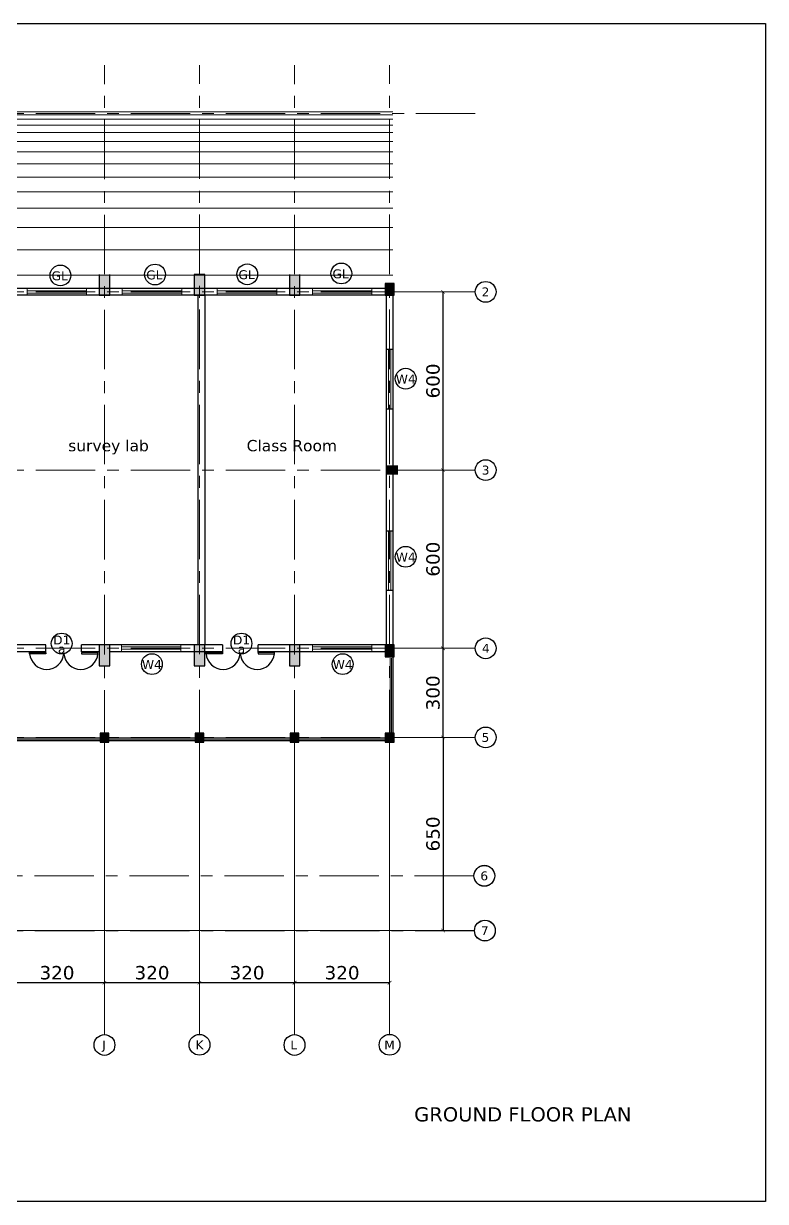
# Model space of a CAD drawing. Header units: millimetres. Extents: x 360755 to 379544, y -205643 to -201628.
# Drawn here: x 377046 to 379544, y -205594 to -201628 of the extents above; entities that cross this region are included whole.
import ezdxf
from ezdxf.enums import TextEntityAlignment as Align

# ---------------------------------------------------------------- set-up
doc = ezdxf.new("R2010")
doc.units = ezdxf.units.MM
doc.header["$LTSCALE"] = 2
doc.header["$MEASUREMENT"] = 0
doc.header["$PDMODE"] = 34
doc.linetypes.add('CENTER', pattern=[2, 1.25, -0.25, 0.25, -0.25])
for name, color, linetype in [('COLS', 2, 'Continuous'), ('DOOR N WINDOWS', 15, 'Continuous'), ('p col', 103, 'Continuous'), ('p door', 23, 'Continuous'), ('p wall', 43, 'Continuous'), ('TEXT', 7, 'Continuous'), ('trees', 3, 'Continuous'), ('Wall', 43, 'Continuous')]:
    doc.layers.add(name, color=color, linetype=linetype)
for name, color, linetype, lineweight in [('h ra', 223, 'Continuous', 9), ('hatch', 253, 'Continuous', 9), ('thin', 155, 'Continuous', 9)]:
    doc.layers.add(name, color=color, linetype=linetype, lineweight=lineweight)
doc.styles.add('ERNATFORDIM', font='verdana.ttf')
doc.styles.add('p1', font='verdana.ttf', dxfattribs={"height": 30})
doc.styles.add('S 40', font='verdana.ttf', dxfattribs={"height": 40})
doc.styles.add('S 45', font='verdana.ttf', dxfattribs={"height": 45})
doc.styles.add('ver25', font='verdana.ttf', dxfattribs={"height": 25})
doc.dimstyles.new('S 40', dxfattribs={"dimtxt": 35, "dimasz": 12, "dimexe": 1.25, "dimexo": 0.625, "dimgap": 10, "dimtad": 1, "dimdec": 0, "dimtxsty": 'S 40', "dimblk": 'ARCHTICK', "dimcen": 2.5, "dimclrd": 96, "dimclre": 128, "dimclrt": 96, "dimadec": 0, "dimazin": 0, "dimtfac": 1, "dimtdec": 0, "dimtmove": 1, "dimatfit": 3, "dimldrblk": 'OPEN30', "dimfxl": 1, "dimlwe": 5, "dimarcsym": 0})

# ---------------------------------------------------------------- blocks, each defined once
blk = doc.blocks.new('_ArchTick')
at = {"layer": 'p col', "color": 0, "const_width": 0.15}
blk.add_lwpolyline([(-0.5, -0.5), (0.5, 0.5)], dxfattribs=at)
blk = doc.blocks.new('*D793')
at = {"layer": 'Defpoints', "color": 0}
for p in [(378246.8, -203731.4), (378458.3, -203731.4), (378262.6, -204031.4)]:
    blk.add_point(p, dxfattribs=at)
at = {"layer": 'Wall', "color": 128, "lineweight": 5}
for p, q in [((378247.4, -203731.4), (378459.5, -203731.4)), ((378263.3, -204031.4), (378459.5, -204031.4))]:
    blk.add_line(p, q, dxfattribs=at)
at = {"layer": 'Wall', "color": 96, "lineweight": -2}
blk.add_line((378458.3, -204031.4), (378458.3, -203731.4), dxfattribs=at)
at = {"layer": 'Wall', "color": 96, "lineweight": -2, "xscale": 12, "yscale": 12, "zscale": 12}
for p, rotation in [((378458.3, -203731.4), 90), ((378458.3, -204031.4), 270)]:
    blk.add_blockref('_ArchTick', p, dxfattribs=dict(at, rotation=rotation))
at = {"layer": 'Wall', "color": 96, "insert": (378424.8, -203881.4), "char_height": 45, "attachment_point": 5, "rotation": 90, "style": 'S 45'}
blk.add_mtext('300', dxfattribs=at)
blk = doc.blocks.new('_Open30')
at = {"color": 0, "linetype": 'ByBlock', "lineweight": -2}
for p, q in [((-1, 0.27), (0, 0)), ((0, 0), (-1, -0.27)), ((0, 0), (-1, 0))]:
    blk.add_line(p, q, dxfattribs=at)
blk = doc.blocks.new('*D794')
at = {"layer": 'Defpoints', "color": 0}
for p in [(378289.9, -203131.4), (378458.3, -203131.4), (378246.8, -203731.4)]:
    blk.add_point(p, dxfattribs=at)
at = {"layer": 'Wall', "color": 128, "lineweight": 5}
for p, q in [((378290.5, -203131.4), (378459.5, -203131.4)), ((378247.4, -203731.4), (378459.5, -203731.4))]:
    blk.add_line(p, q, dxfattribs=at)
at = {"layer": 'Wall', "color": 96, "lineweight": -2}
blk.add_line((378458.3, -203731.4), (378458.3, -203131.4), dxfattribs=at)
at = {"layer": 'Wall', "color": 96, "lineweight": -2, "xscale": 12, "yscale": 12, "zscale": 12}
for p, rotation in [((378458.3, -203131.4), 90), ((378458.3, -203731.4), 270)]:
    blk.add_blockref('_ArchTick', p, dxfattribs=dict(at, rotation=rotation))
at = {"layer": 'Wall', "color": 96, "insert": (378424.9, -203431.4), "char_height": 45, "attachment_point": 5, "rotation": 90, "style": 'S 45'}
blk.add_mtext('600', dxfattribs=at)
blk = doc.blocks.new('*D795')
at = {"layer": 'Defpoints', "color": 0}
for p in [(378218.4, -202531.4), (378458.3, -202531.4), (378289.9, -203131.4)]:
    blk.add_point(p, dxfattribs=at)
at = {"layer": 'Wall', "color": 128, "lineweight": 5}
for p, q in [((378219, -202531.4), (378459.5, -202531.4)), ((378290.5, -203131.4), (378459.5, -203131.4))]:
    blk.add_line(p, q, dxfattribs=at)
at = {"layer": 'Wall', "color": 96, "lineweight": -2}
blk.add_line((378458.3, -203131.4), (378458.3, -202531.4), dxfattribs=at)
at = {"layer": 'Wall', "color": 96, "lineweight": -2, "xscale": 12, "yscale": 12, "zscale": 12}
for p, rotation in [((378458.3, -202531.4), 90), ((378458.3, -203131.4), 270)]:
    blk.add_blockref('_ArchTick', p, dxfattribs=dict(at, rotation=rotation))
at = {"layer": 'Wall', "color": 96, "insert": (378424.9, -202831.4), "char_height": 45, "attachment_point": 5, "rotation": 90, "style": 'S 45'}
blk.add_mtext('600', dxfattribs=at)
blk = doc.blocks.new('*D809')
at = {"layer": 'Defpoints', "color": 0}
for p in [(377958.4, -204054.9), (378278.4, -204054.9), (377958.4, -204857.5)]:
    blk.add_point(p, dxfattribs=at)
at = {"layer": 'Wall', "color": 128, "lineweight": 5}
for p, q in [((377958.4, -204055.6), (377958.4, -204858.7)), ((378278.4, -204055.6), (378278.4, -204858.7))]:
    blk.add_line(p, q, dxfattribs=at)
at = {"layer": 'Wall', "color": 96, "lineweight": -2}
blk.add_line((378278.4, -204857.5), (377958.4, -204857.5), dxfattribs=at)
at = {"layer": 'Wall', "color": 96, "lineweight": -2, "xscale": 12, "yscale": 12, "zscale": 12, "rotation": 180}
blk.add_blockref('_ArchTick', (377958.4, -204857.5), dxfattribs=at)
at = {"layer": 'Wall', "color": 96, "lineweight": -2, "xscale": 12, "yscale": 12, "zscale": 12}
blk.add_blockref('_ArchTick', (378278.4, -204857.5), dxfattribs=at)
at = {"layer": 'Wall', "color": 96, "insert": (378118.4, -204824), "char_height": 45, "attachment_point": 5, "style": 'S 45'}
blk.add_mtext('320', dxfattribs=at)
blk = doc.blocks.new('*D810')
at = {"layer": 'Defpoints', "color": 0}
for p in [(377638.4, -204054.9), (377958.4, -204054.9), (377638.4, -204857.5)]:
    blk.add_point(p, dxfattribs=at)
at = {"layer": 'Wall', "color": 128, "lineweight": 5}
for p, q in [((377638.4, -204055.6), (377638.4, -204858.7)), ((377958.4, -204055.6), (377958.4, -204858.7))]:
    blk.add_line(p, q, dxfattribs=at)
at = {"layer": 'Wall', "color": 96, "lineweight": -2}
blk.add_line((377958.4, -204857.5), (377638.4, -204857.5), dxfattribs=at)
at = {"layer": 'Wall', "color": 96, "lineweight": -2, "xscale": 12, "yscale": 12, "zscale": 12, "rotation": 180}
blk.add_blockref('_ArchTick', (377638.4, -204857.5), dxfattribs=at)
at = {"layer": 'Wall', "color": 96, "lineweight": -2, "xscale": 12, "yscale": 12, "zscale": 12}
blk.add_blockref('_ArchTick', (377958.4, -204857.5), dxfattribs=at)
at = {"layer": 'Wall', "color": 96, "insert": (377798.4, -204824), "char_height": 45, "attachment_point": 5, "style": 'S 45'}
blk.add_mtext('320', dxfattribs=at)
blk = doc.blocks.new('*D811')
at = {"layer": 'Defpoints', "color": 0}
for p in [(377318.4, -204054.9), (377638.4, -204054.9), (377318.4, -204857.5)]:
    blk.add_point(p, dxfattribs=at)
at = {"layer": 'Wall', "color": 128, "lineweight": 5}
for p, q in [((377318.4, -204055.6), (377318.4, -204858.7)), ((377638.4, -204055.6), (377638.4, -204858.7))]:
    blk.add_line(p, q, dxfattribs=at)
at = {"layer": 'Wall', "color": 96, "lineweight": -2}
blk.add_line((377638.4, -204857.5), (377318.4, -204857.5), dxfattribs=at)
at = {"layer": 'Wall', "color": 96, "lineweight": -2, "xscale": 12, "yscale": 12, "zscale": 12, "rotation": 180}
blk.add_blockref('_ArchTick', (377318.4, -204857.5), dxfattribs=at)
at = {"layer": 'Wall', "color": 96, "lineweight": -2, "xscale": 12, "yscale": 12, "zscale": 12}
blk.add_blockref('_ArchTick', (377638.4, -204857.5), dxfattribs=at)
at = {"layer": 'Wall', "color": 96, "insert": (377478.4, -204824), "char_height": 45, "attachment_point": 5, "style": 'S 45'}
blk.add_mtext('320', dxfattribs=at)
blk = doc.blocks.new('*D812')
at = {"layer": 'Defpoints', "color": 0}
for p in [(376998.4, -204054.9), (377318.4, -204054.9), (376998.4, -204857.5)]:
    blk.add_point(p, dxfattribs=at)
at = {"layer": 'Wall', "color": 128, "lineweight": 5}
for p, q in [((376998.4, -204055.6), (376998.4, -204858.7)), ((377318.4, -204055.6), (377318.4, -204858.7))]:
    blk.add_line(p, q, dxfattribs=at)
at = {"layer": 'Wall', "color": 96, "lineweight": -2}
blk.add_line((377318.4, -204857.5), (376998.4, -204857.5), dxfattribs=at)
at = {"layer": 'Wall', "color": 96, "lineweight": -2, "xscale": 12, "yscale": 12, "zscale": 12, "rotation": 180}
blk.add_blockref('_ArchTick', (376998.4, -204857.5), dxfattribs=at)
at = {"layer": 'Wall', "color": 96, "lineweight": -2, "xscale": 12, "yscale": 12, "zscale": 12}
blk.add_blockref('_ArchTick', (377318.4, -204857.5), dxfattribs=at)
at = {"layer": 'Wall', "color": 96, "insert": (377158.4, -204824), "char_height": 45, "attachment_point": 5, "style": 'S 45'}
blk.add_mtext('320', dxfattribs=at)
blk = doc.blocks.new('*D821')
at = {"layer": 'Defpoints', "color": 0}
for p in [(378289.9, -204031.4), (377009.9, -204681.4), (378458.3, -204681.4)]:
    blk.add_point(p, dxfattribs=at)
at = {"layer": 'Wall', "color": 128, "lineweight": 5}
for p, q in [((378290.5, -204031.4), (378459.5, -204031.4)), ((377010.5, -204681.4), (378459.5, -204681.4))]:
    blk.add_line(p, q, dxfattribs=at)
at = {"layer": 'Wall', "color": 96, "lineweight": -2}
blk.add_line((378458.3, -204031.4), (378458.3, -204681.4), dxfattribs=at)
at = {"layer": 'Wall', "color": 96, "lineweight": -2, "xscale": 12, "yscale": 12, "zscale": 12}
for p, rotation in [((378458.3, -204031.4), 90), ((378458.3, -204681.4), 270)]:
    blk.add_blockref('_ArchTick', p, dxfattribs=dict(at, rotation=rotation))
at = {"layer": 'Wall', "color": 96, "insert": (378424.9, -204356.4), "char_height": 45, "attachment_point": 5, "rotation": 90, "style": 'S 45'}
blk.add_mtext('650', dxfattribs=at)

msp = doc.modelspace()

# ---------------------------------------------------------------- hatches: boundary and pattern name
at = {"layer": 'hatch', "linetype": 'Continuous'}
for points in [[(377335.9, -202542.9), (377300.9, -202542.9), (377300.9, -202472.9), (377335.9, -202472.9)], [(377655.9, -202542.9), (377620.9, -202542.9), (377620.9, -202472.9), (377655.9, -202472.9)], [(377975.9, -202542.9), (377940.9, -202542.9), (377940.9, -202472.9), (377975.9, -202472.9)], [(378293.4, -202542.9), (378263.4, -202542.9), (378263.4, -202502.9), (378293.4, -202502.9)], [(378265.9, -203146.4), (378265.9, -203116.4), (378305.9, -203116.4), (378305.9, -203146.4)], [(377335.9, -203789.9), (377300.9, -203789.9), (377300.9, -203719.9), (377335.9, -203719.9)], [(377655.9, -203789.9), (377620.9, -203789.9), (377620.9, -203719.9), (377655.9, -203719.9)], [(377975.9, -203789.9), (377940.9, -203789.9), (377940.9, -203719.9), (377975.9, -203719.9)], [(378293.4, -203759.9), (378263.4, -203759.9), (378263.4, -203719.9), (378293.4, -203719.9)], [(377333.4, -204047), (377303.4, -204047), (377303.4, -204017), (377333.4, -204017)], [(377653.4, -204046.9), (377623.4, -204046.9), (377623.4, -204016.9), (377653.4, -204016.9)], [(377973.4, -204046.9), (377943.4, -204046.9), (377943.4, -204016.9), (377973.4, -204016.9)], [(378293.4, -204046.9), (378263.4, -204046.9), (378263.4, -204016.9), (378293.4, -204016.9)]]:
    msp.add_hatch(color=7, dxfattribs=at).paths.add_polyline_path(points)

# ---------------------------------------------------------------- linework, layer by layer
at = {"color": 7}
msp.add_lwpolyline([(373935.5, -205593.7), (373935.5, -201628.1), (379544.1, -201628.1), (379544.1, -205593.7)], close=True, dxfattribs=at)
at = {"layer": 'COLS', "color": 7, "linetype": 'Continuous'}
for p, q in [((377300.9, -202472.9), (377300.9, -202542.9)), ((377335.9, -202542.9), (377335.9, -202472.9)), ((377655.9, -202472.9), (377620.9, -202472.9)), ((377620.9, -202472.9), (377620.9, -202542.9)), ((377655.9, -202542.9), (377655.9, -202472.9)), ((377940.9, -202472.9), (377940.9, -202542.9)), ((377975.9, -202542.9), (377975.9, -202472.9)), ((378293.4, -202502.9), (378263.4, -202502.9)), ((378263.4, -202502.9), (378263.4, -202542.9)), ((378293.4, -202542.9), (378293.4, -202502.9)), ((377300.9, -202542.9), (377335.9, -202542.9)), ((377620.9, -202542.9), (377655.9, -202542.9)), ((377940.9, -202542.9), (377975.9, -202542.9)), ((378263.4, -202542.9), (378293.4, -202542.9)), ((377335.9, -203719.9), (377300.9, -203719.9)), ((377300.9, -203719.9), (377300.9, -203789.9)), ((377335.9, -203789.9), (377335.9, -203719.9)), ((377655.9, -203719.9), (377620.9, -203719.9)), ((377620.9, -203719.9), (377620.9, -203789.9)), ((377655.9, -203789.9), (377655.9, -203719.9)), ((377975.9, -203719.9), (377940.9, -203719.9)), ((377940.9, -203719.9), (377940.9, -203789.9)), ((377975.9, -203789.9), (377975.9, -203719.9)), ((378293.4, -203719.9), (378263.4, -203719.9)), ((378263.4, -203719.9), (378263.4, -203759.9)), ((378293.4, -203759.9), (378293.4, -203719.9)), ((377300.9, -203789.9), (377335.9, -203789.9)), ((377620.9, -203789.9), (377655.9, -203789.9)), ((377940.9, -203789.9), (377975.9, -203789.9)), ((378263.4, -203759.9), (378293.4, -203759.9)), ((377333.4, -204017), (377303.4, -204017)), ((377303.4, -204017), (377303.4, -204047)), ((377333.4, -204047), (377333.4, -204017)), ((377653.4, -204016.9), (377623.4, -204016.9)), ((377623.4, -204016.9), (377623.4, -204046.9)), ((377653.4, -204046.9), (377653.4, -204016.9)), ((377973.4, -204016.9), (377943.4, -204016.9)), ((377943.4, -204016.9), (377943.4, -204046.9)), ((377973.4, -204046.9), (377973.4, -204016.9)), ((378293.4, -204016.9), (378263.4, -204016.9)), ((378263.4, -204016.9), (378263.4, -204046.9)), ((378293.4, -204046.9), (378293.4, -204016.9)), ((377303.4, -204047), (377333.4, -204047)), ((377623.4, -204046.9), (377653.4, -204046.9)), ((377943.4, -204046.9), (377973.4, -204046.9)), ((378263.4, -204046.9), (378293.4, -204046.9))]:
    msp.add_line(p, q, dxfattribs=at)
at = {"layer": 'COLS', "color": 7, "linetype": 'Continuous', "const_width": 2}
msp.add_lwpolyline([(378265.9, -203116.4), (378265.9, -203146.4), (378305.9, -203146.4), (378305.9, -203116.4)], close=True, dxfattribs=at)
at = {"layer": 'DOOR N WINDOWS', "color": 7, "ltscale": 8}
for points in [[(377066.4, -203745.6), (377121.4, -203745.6), (377121.4, -203749.6), (377066.4, -203749.6)], [(377296.4, -203745.6), (377241.4, -203745.6), (377241.4, -203749.6), (377296.4, -203749.6)], [(377660.4, -203745.6), (377715.4, -203745.6), (377715.4, -203749.6), (377660.4, -203749.6)], [(377890.4, -203745.6), (377835.4, -203745.6), (377835.4, -203749.6), (377890.4, -203749.6)]]:
    msp.add_lwpolyline(points, close=True, dxfattribs=at)
for centre in [(377123.9, -203744.7), (377238.9, -203744.7), (377717.9, -203744.7), (377832.9, -203744.7)]:
    msp.add_arc(centre, 57.7, 184.8418, 355.1582, dxfattribs=at)
at = {"layer": 'h ra', "color": 7, "linetype": 'Continuous'}
for p, q in [((378279.9, -203764.9), (378279.9, -204042.9)), ((378284.9, -203764.9), (378284.9, -204042.9)), ((378289.9, -204032.9), (376986.9, -204032.9)), ((378289.9, -204037.9), (376986.9, -204037.9))]:
    msp.add_line(p, q, dxfattribs=at)
at = {"layer": 'p door', "color": 7, "lineweight": 15}
for p, q in [((377058.4, -202519.9), (377058.4, -202542.9)), ((377258.4, -202519.9), (377258.4, -202542.9)), ((377378.4, -202519.9), (377378.4, -202542.9)), ((377578.4, -202519.9), (377578.4, -202542.9)), ((377698.4, -202519.9), (377698.4, -202542.9)), ((377898.4, -202519.9), (377898.4, -202542.9)), ((377898.4, -202519.9), (377898.4, -202542.9)), ((378018.4, -202519.9), (378018.4, -202542.9)), ((378218.4, -202519.9), (378218.4, -202542.9)), ((377258.4, -202527.4), (377058.4, -202527.4)), ((377258.4, -202535.4), (377058.4, -202535.4)), ((377578.4, -202527.4), (377378.4, -202527.4)), ((377578.4, -202535.4), (377378.4, -202535.4)), ((377898.4, -202527.4), (377698.4, -202527.4)), ((377898.4, -202535.4), (377698.4, -202535.4)), ((378218.4, -202527.4), (378018.4, -202527.4)), ((378218.4, -202535.4), (378018.4, -202535.4)), ((378274.4, -202925.9), (378274.4, -202725.9)), ((378282.4, -202925.9), (378282.4, -202725.9)), ((378274.4, -203536.9), (378274.4, -203336.9)), ((378282.4, -203536.9), (378282.4, -203336.9)), ((377375.9, -203719.4), (377375.9, -203742.4)), ((377575.9, -203726.9), (377375.9, -203726.9)), ((377575.9, -203734.9), (377375.9, -203734.9)), ((377575.9, -203719.4), (377575.9, -203742.4)), ((378018.4, -203719.4), (378018.4, -203742.4)), ((378218.4, -203726.9), (378018.4, -203726.9)), ((378218.4, -203734.9), (378018.4, -203734.9)), ((378218.4, -203719.4), (378218.4, -203742.4))]:
    msp.add_line(p, q, dxfattribs=at)
at = {"layer": 'p wall', "color": 7, "linetype": 'Continuous'}
for p, q in [((378289.9, -202519.9), (376689.9, -202519.9)), ((378266.9, -202519.9), (378266.9, -203742.9)), ((378289.9, -202519.9), (378289.9, -204042.9)), ((378289.9, -202542.9), (374746.9, -202542.9)), ((377121.4, -203719.9), (376980.9, -203719.9)), ((377121.4, -203742.9), (376980.9, -203742.9)), ((377395.4, -203719.9), (377241.4, -203719.9)), ((377300.9, -203742.9), (377241.4, -203742.9)), ((377647.4, -203719.9), (377335.9, -203719.9)), ((377715.4, -203742.9), (377335.9, -203742.9)), ((377715.4, -203719.9), (377395.4, -203719.9)), ((377649.9, -203719.9), (377626.9, -203719.9)), ((377649.9, -203742.9), (377626.9, -203742.9)), ((378289.9, -203719.9), (377835.4, -203719.9)), ((378289.9, -203742.9), (377835.4, -203742.9)), ((378289.9, -203719.9), (378266.9, -203719.9)), ((378289.9, -203742.9), (378266.9, -203742.9)), ((378289.9, -204042.9), (376986.9, -204042.9))]:
    msp.add_line(p, q, dxfattribs=at)
at = {"layer": 'p wall', "color": 7}
for p, q in [((377632.9, -202542.9), (377632.9, -203719.9)), ((377655.9, -202542.9), (377655.9, -203719.9)), ((377121.4, -203742.9), (377121.4, -203719.9)), ((377241.4, -203742.9), (377241.4, -203719.9)), ((377715.4, -203719.9), (377715.4, -203745.6)), ((377835.4, -203745.6), (377835.4, -203719.9))]:
    msp.add_line(p, q, dxfattribs=at)
at = {"layer": 'p wall', "color": 2}
msp.add_line((377300.9, -203719.9), (377300.9, -203789.9), dxfattribs=at)
at = {"layer": 'p wall', "color": 7}
for centre in [(377170, -202476), (377488.7, -202473.1), (377799.2, -202472.4), (378115.8, -202469.5), (378332.7, -202823.8), (378332.7, -203423.3), (377174.3, -203715.5), (377779.7, -203715.5), (377478.1, -203784.7), (378120.6, -203784.7)]:
    msp.add_circle(centre, 35, dxfattribs=at)
at = {"layer": 'thin', "color": 7, "linetype": 'CENTER', "lineweight": 5, "ltscale": 80}
for p, q in [((377318.4, -205031.9), (377318.4, -201768.3)), ((377638.4, -205031.3), (377638.4, -201767.7)), ((377958.4, -205031.9), (377958.4, -201768.3)), ((378278.4, -205031.3), (378278.4, -201767.7)), ((378567, -201931.4), (374495.2, -201931.4)), ((378567, -202531.4), (374495.2, -202531.4)), ((378567, -203131.4), (374495.2, -203131.4)), ((378567, -203731.4), (374495.2, -203731.4)), ((378567, -204031.4), (374495.2, -204031.4)), ((378562.6, -204497.1), (374490.8, -204497.1)), ((378562.6, -204497.6), (374490.8, -204497.6)), ((378564.4, -204681.6), (374492.6, -204681.6)), ((378564.4, -204682.1), (374492.6, -204682.1))]:
    msp.add_line(p, q, dxfattribs=at)
at = {"layer": 'thin', "color": 7, "lineweight": 5}
for p, q in [((374746.9, -201924.9), (378289.9, -201924.9)), ((374746.9, -201934.9), (378289.9, -201934.9)), ((374746.9, -201949.9), (378289.9, -201949.9)), ((374746.9, -201969.9), (378289.9, -201969.9)), ((374746.9, -201994.9), (378289.9, -201994.9)), ((374746.9, -202024.9), (378289.9, -202024.9)), ((374746.9, -202059.9), (378289.9, -202059.9)), ((374746.9, -202099.9), (378289.9, -202099.9)), ((374746.9, -202144.9), (378289.9, -202144.9)), ((374746.9, -202194.9), (378289.9, -202194.9)), ((374746.9, -202249.9), (378289.9, -202249.9)), ((374746.9, -202314.9), (378289.9, -202314.9)), ((374746.9, -202389.9), (378289.9, -202389.9)), ((374746.9, -202474.9), (378289.9, -202474.9))]:
    msp.add_line(p, q, dxfattribs=at)
at = {"layer": 'trees', "color": 7}
for centre in [(378602, -202531.4), (378602, -203131.4), (378602, -203731.4), (378602, -204031.4), (378597.6, -204497.1), (378597.6, -204497.1), (378597.6, -204497.6), (378599.4, -204681.6), (378599.4, -204681.6), (378599.4, -204682.1), (377318.4, -205066.9), (377638.4, -205066.3), (377958.4, -205066.9), (378278.4, -205066.3)]:
    msp.add_circle(centre, 35, dxfattribs=at)
at = {"layer": 'Wall', "color": 7}
for p, q in [((378289.9, -202725.9), (378266.9, -202725.9)), ((378289.9, -202925.9), (378266.9, -202925.9)), ((378289.9, -203336.9), (378266.9, -203336.9)), ((378289.9, -203536.9), (378266.9, -203536.9))]:
    msp.add_line(p, q, dxfattribs=at)

# ---------------------------------------------------------------- texts
at = {"color": 7, "style": 'p1'}
msp.add_text('GROUND FLOOR PLAN', height=47.911, dxfattribs=at).set_placement((378727.1, -205300.5), align=Align.MIDDLE_CENTER)
at = {"layer": 'p wall', "color": 7, "style": 'ERNATFORDIM'}
for s, p in [('GL', (377167.7, -202477.3)), ('GL', (377486.4, -202474.4)), ('GL', (377796.9, -202473.6)), ('GL', (378113.5, -202470.7)), ('W4', (378332.9, -202825.1)), ('W4', (378332.9, -203424.6)), ('D1', (377174.4, -203703.6)), ('D1', (377779.8, -203703.6)), ('a', (377174.4, -203733.6)), ('a', (377779.8, -203733.6)), ('W4', (377478.2, -203786)), ('W4', (378120.7, -203786))]:
    msp.add_text(s, height=30, dxfattribs=at).set_placement(p, align=Align.MIDDLE_CENTER)
at = {"layer": 'TEXT', "color": 7}
for s, height, style, p in [('2', 30, 'ERNATFORDIM', (378601.4, -202531.4)), ('survey lab', 38, 'ver25', (377332, -203049.1)), ('Class Room', 38, 'ver25', (377949.3, -203049.1)), ('3', 30, 'ERNATFORDIM', (378601.7, -203131.4)), ('4', 30, 'ERNATFORDIM', (378602.4, -203731.4)), ('5', 30, 'ERNATFORDIM', (378601.1, -204031.4)), ('6', 30, 'ERNATFORDIM', (378597.1, -204497.6)), ('7', 30, 'ERNATFORDIM', (378598.9, -204682.1)), ('J', 30, 'ERNATFORDIM', (377316.8, -205066.9)), ('K', 30, 'ERNATFORDIM', (377638.4, -205066.3)), ('L', 30, 'ERNATFORDIM', (377955.8, -205066.9)), ('M', 30, 'ERNATFORDIM', (378278.3, -205066.9))]:
    msp.add_text(s, height=height, dxfattribs=dict(at, style=style)).set_placement(p, align=Align.MIDDLE_CENTER)

# ---------------------------------------------------------------- dimensions: what is measured, and where the dimension line sits
at = {"layer": 'Wall', "color": 7}
for base, p1, p2, angle, picture, middle in [((378458.3, -202531.4), (378289.9, -203131.4), (378218.4, -202531.4), 90, '*D795', (378424.9, -202831.4)), ((378458.3, -203131.4), (378246.8, -203731.4), (378289.9, -203131.4), 90, '*D794', (378424.9, -203431.4)), ((378458.3, -203731.4), (378262.6, -204031.4), (378246.8, -203731.4), 90, '*D793', (378424.8, -203881.4)), ((378458.3, -204681.4), (378289.9, -204031.4), (377009.9, -204681.4), 90, '*D821', (378424.9, -204356.4)), ((376998.4, -204857.5), (377318.4, -204054.9), (376998.4, -204054.9), 180, '*D812', (377158.4, -204824)), ((377318.4, -204857.5), (377638.4, -204054.9), (377318.4, -204054.9), 180, '*D811', (377478.4, -204824)), ((377638.4, -204857.5), (377958.4, -204054.9), (377638.4, -204054.9), 180, '*D810', (377798.4, -204824)), ((377958.4, -204857.5), (378278.4, -204054.9), (377958.4, -204054.9), 180, '*D809', (378118.4, -204824))]:
    dim = msp.add_linear_dim(base=base, p1=p1, p2=p2, angle=angle, dimstyle='S 40', override={"dimtxsty": 'S 45'}, dxfattribs=at)
    dim.commit()
    dim.dimension.update_dxf_attribs({"geometry": picture, "text_midpoint": middle})

doc.saveas('drawing.dxf')
